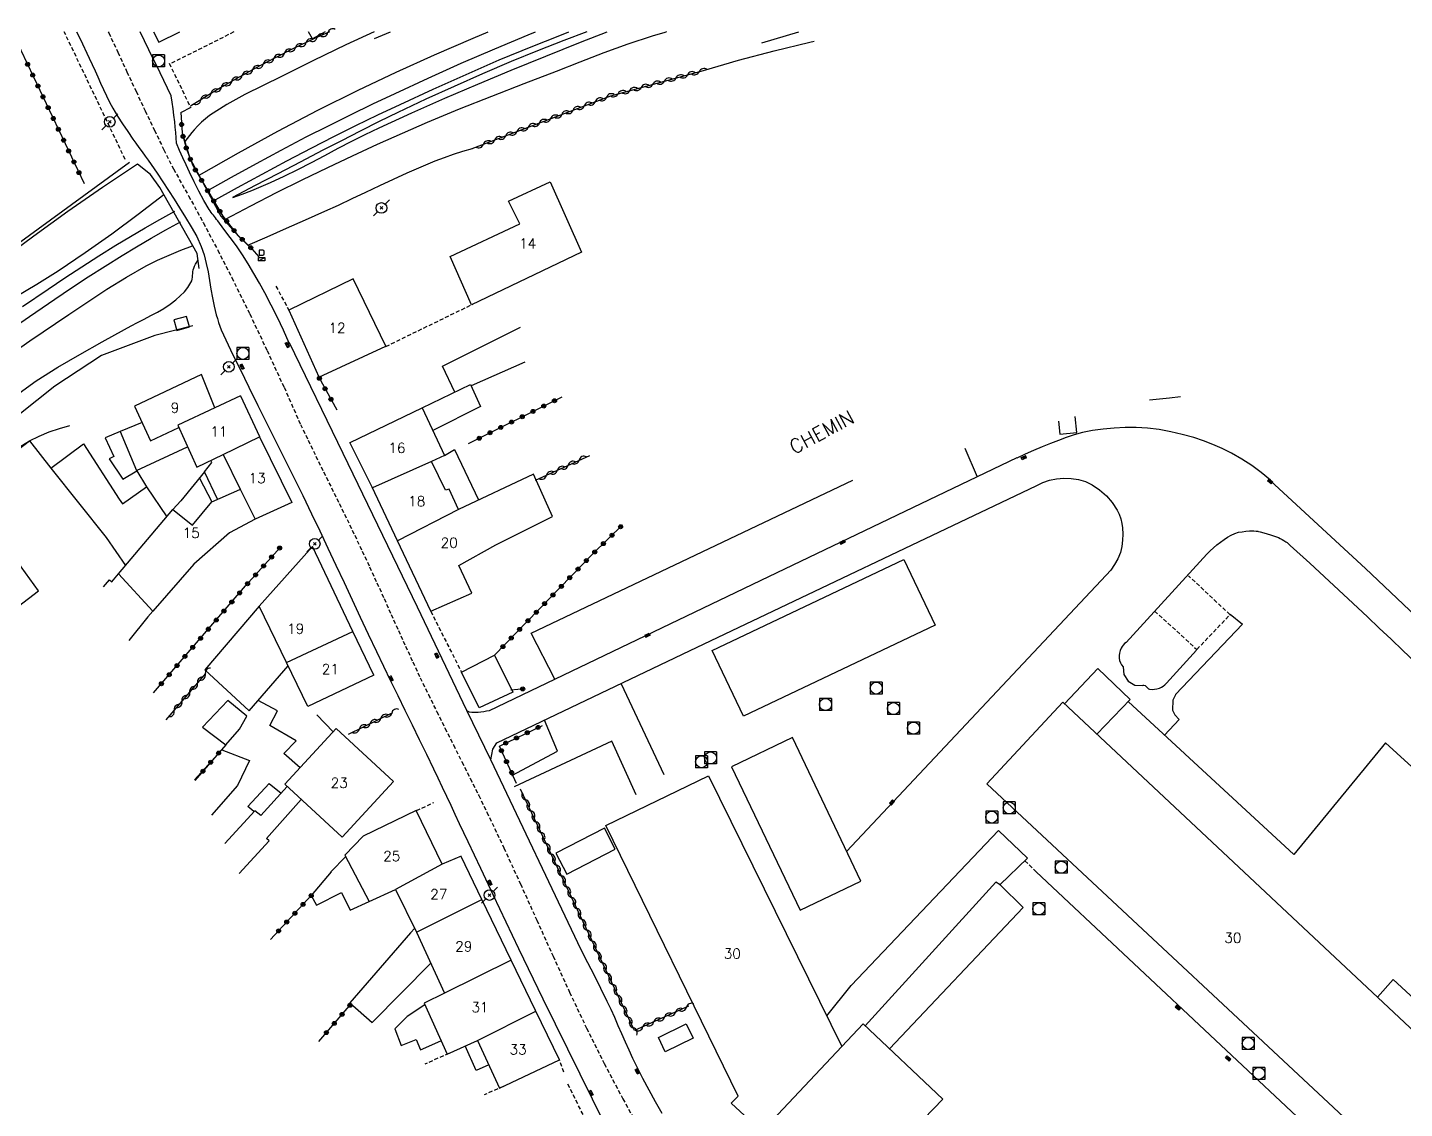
# Model space of a CAD drawing. Header units: millimetres. Extents: x 137000 to 138000, y 152000 to 153001.
# Drawn here: x 137629.4 to 137801.5, y 152865.4 to 153000.6 of the extents above; entities that cross this region are included whole.
import ezdxf
from ezdxf.enums import TextEntityAlignment as Align

# ---------------------------------------------------------------- set-up
doc = ezdxf.new("R2010")
doc.units = ezdxf.units.MM
doc.linetypes.add('DASHED', pattern=[0.75, 0.5, -0.25])
doc.layers.get('0').update_dxf_attribs({"linetype": 'CONTINUOUS'})
for name, color, linetype in [('W0001', 6, 'DASHED'), ('W0006', 2, 'CONTINUOUS'), ('W0008', 7, 'CONTINUOUS'), ('W0014', 7, 'CONTINUOUS'), ('W0017', 7, 'CONTINUOUS'), ('W0020', 2, 'CONTINUOUS'), ('W0101', 7, 'CONTINUOUS'), ('W0104', 1, 'CONTINUOUS'), ('W0112', 1, 'DASHED'), ('W0120', 7, 'CONTINUOUS'), ('W0211', 2, 'CONTINUOUS'), ('W0214', 2, 'CONTINUOUS'), ('W0300', 7, 'CONTINUOUS'), ('W0310', 3, 'CONTINUOUS'), ('W0323', 7, 'CONTINUOUS'), ('W0333', 7, 'CONTINUOUS'), ('W0401', 7, 'CONTINUOUS'), ('W0420', 7, 'CONTINUOUS'), ('W0438', 7, 'CONTINUOUS'), ('W0473', 7, 'CONTINUOUS'), ('W0700', 7, 'CONTINUOUS'), ('W0989', 7, 'CONTINUOUS'), ('W0991', 7, 'CONTINUOUS'), ('W1102', 7, 'CONTINUOUS')]:
    doc.layers.add(name, color=color, linetype=linetype)
doc.styles.get("Standard").update_dxf_attribs({"font": 'romans.shx', "width": 0.85})

# ---------------------------------------------------------------- blocks, each defined once
blk = doc.blocks.new('T420')
for p, q in [((0.75, 0.75), (-0.75, 0.75)), ((-0.75, 0.75), (-0.75, -0.75)), ((0.75, 0.75), (0.75, -0.75)), ((0.75, -0.75), (-0.75, -0.75))]:
    blk.add_line(p, q)
blk.add_ellipse((0, 0), major_axis=(-0.53, 0.53), ratio=1, start_param=3.926991, end_param=10.210176)
blk = doc.blocks.new('T401')
for p, q in [((-0.3, 0.3), (0, 0.3)), ((-0.3, -0.25), (-0.3, 0.3)), ((-0.3, 0.15), (0, 0.15)), ((-0.3, 0), (0, 0)), ((0, 0.3), (0, -0.25)), ((-0.3, -0.15), (0, -0.15)), ((-0.3, -0.25), (-0.3, -0.3)), ((-0.3, -0.3), (0, -0.3)), ((0, -0.3), (0, -0.25))]:
    blk.add_line(p, q)
blk = doc.blocks.new('T473')
for p, q in [((-0.166667, 0.166667), (0.166667, -0.166667)), ((-0.166667, -0.166667), (0.166667, 0.166667)), ((0.500001, 0.500001), (1.000002, 1.000002)), ((-1.000002, -1.000002), (-0.500001, -0.500001))]:
    blk.add_line(p, q)
blk.add_ellipse((0, 0), major_axis=(0.471405, 0.471405), ratio=1, start_param=5.4977871438, end_param=11.780972451)
blk = doc.blocks.new('T438')
for p, q in [((-0.4, 0.2), (0.4, 0.2)), ((-0.4, -0.2), (-0.4, 0.2)), ((0.15, 1.1), (-0.3, 1.1)), ((-0.3, 1.1), (-0.3, 0.5)), ((-0.3, 0.5), (0.15, 0.5)), ((0.3, 0.65), (0.3, 0.95)), ((0.4, 0.2), (0.4, -0.2))]:
    blk.add_line(p, q)
at = {"flags": 128}
for points in [[(-0.4, -0.2), (0.4, 0.2)], [(0.4, -0.2), (-0.4, -0.2)]]:
    blk.add_lwpolyline(points, dxfattribs=at)
for centre, major_axis, start_param, end_param in [((0.15, 0.95), (0.106, -0.106), 0.785398, 2.356194), ((0.15, 0.65), (0.106, 0.106), 3.926991, 5.497787)]:
    blk.add_ellipse(centre, major_axis=major_axis, ratio=1, start_param=start_param, end_param=end_param)
blk = doc.blocks.new('t323o')
at = {"color": 0, "linetype": 'Continuous'}
for radius in [0.25, 0.15]:
    blk.add_circle((0, 0), radius, dxfattribs=at)
blk = doc.blocks.new('t310o')
at = {"color": 0, "linetype": 'Continuous'}
for centre, start, end in [((-0.5, 0.38), 216.8699, 323.1304), ((0.5, -0.37), 36.8699, 143.1303)]:
    blk.add_arc(centre, 0.625, start, end, dxfattribs=at)

msp = doc.modelspace()

# ---------------------------------------------------------------- linework, layer by layer
at = {"layer": 'W0001'}
for points in [[(137639.47, 153000), (137639.52, 152999.9), (137640.66, 152997.46), (137641.79, 152995.02), (137642.93, 152992.58), (137644.07, 152990.14), (137645.23, 152987.71), (137646.41, 152985.28), (137647.61, 152982.88), (137649.51, 152979.51), (137651.35, 152976.13), (137653.15, 152972.72), (137654.91, 152969.28), (137657.15, 152964.74), (137659.32, 152960.17), (137661.44, 152955.57), (137663.49, 152950.94), (137664.45, 152948.95), (137665.41, 152946.97), (137666.39, 152944.99), (137667.36, 152943.01), (137668.34, 152941.04), (137669.31, 152939.06), (137670.27, 152937.07), (137671.22, 152935.08), (137672.14, 152933.11), (137673.05, 152931.13), (137673.94, 152929.15), (137674.83, 152927.17), (137675.73, 152925.18), (137676.63, 152923.2), (137677.54, 152921.23), (137678.46, 152919.26), (137679.48, 152917.15), (137680.52, 152915.04), (137681.56, 152912.94), (137682.62, 152910.85), (137683.67, 152908.75), (137684.72, 152906.66), (137685.77, 152904.55), (137686.8, 152902.45), (137688.93, 152897.97), (137691, 152893.47), (137693.03, 152888.96), (137695.07, 152884.44), (137697.13, 152879.93), (137699.26, 152875.45), (137701.47, 152871.01), (137703.79, 152866.62), (137705.71, 152863.15)], [(137654.96, 152969.35), (137654.91, 152969.28)]]:
    msp.add_lwpolyline(points, dxfattribs=at)
at = {"layer": 'W0006'}
for points in [[(137746.54, 152947.97), (137748.09, 152944.38)], [(137695.31, 152919.08), (137692.35, 152924.81), (137732.56, 152943.96)]]:
    msp.add_lwpolyline(points, dxfattribs=at)
at = {"layer": 'W0008'}
msp.add_lwpolyline([(137687.27, 152909), (137684.29, 152915.15)], dxfattribs=at)
at = {"layer": 'W0014'}
for points in [[(137635.51, 153000), (137635.93, 152999.13), (137637.08, 152996.73), (137637.45, 152995.94), (137637.81, 152995.16), (137638.16, 152994.37), (137638.51, 152993.58), (137638.87, 152992.79), (137639.24, 152992.01), (137639.63, 152991.24), (137640.04, 152990.47), (137640.62, 152989.48), (137641.25, 152988.52), (137641.9, 152987.56), (137642.55, 152986.61), (137642.92, 152986.08), (137643.3, 152985.54), (137643.68, 152985.01), (137644.06, 152984.48), (137644.44, 152983.95), (137644.82, 152983.42), (137645.2, 152982.88), (137645.56, 152982.35), (137646.28, 152981.27), (137647, 152980.19), (137647.69, 152979.09), (137648.37, 152977.99), (137649.1, 152976.82), (137649.84, 152975.65), (137650.52, 152974.44), (137651.09, 152973.17), (137651.44, 152972.13), (137651.72, 152971.07), (137651.94, 152969.99), (137652.13, 152968.92), (137652.3, 152967.84), (137652.48, 152966.77), (137652.69, 152965.7), (137652.96, 152964.64), (137653.1, 152964.16), (137653.25, 152963.68), (137653.41, 152963.21), (137653.59, 152962.74), (137654.14, 152961.49), (137654.73, 152960.26), (137655.34, 152959.05), (137655.95, 152957.83), (137657.05, 152955.57), (137658.17, 152953.31), (137659.29, 152951.05), (137660.42, 152948.8), (137661.54, 152946.55), (137662.66, 152944.29), (137663.77, 152942.03), (137664.87, 152939.77), (137665.9, 152937.62), (137666.92, 152935.47), (137667.93, 152933.32), (137668.94, 152931.16), (137669.94, 152929), (137670.95, 152926.85), (137671.96, 152924.7), (137672.98, 152922.55), (137673.87, 152920.71), (137674.76, 152918.87), (137675.66, 152917.04), (137676.55, 152915.21), (137677.45, 152913.37), (137678.35, 152911.54), (137679.24, 152909.7), (137680.12, 152907.86), (137680.66, 152906.73), (137681.2, 152905.59), (137681.73, 152904.46), (137682.27, 152903.32), (137682.8, 152902.18), (137683.33, 152901.05), (137683.86, 152899.91), (137684.4, 152898.77), (137685.98, 152895.43), (137687.57, 152892.08), (137689.15, 152888.73), (137690.76, 152885.39), (137693.8, 152879.12), (137696.87, 152872.85), (137699.95, 152866.59), (137703.05, 152860.34)], [(137647.33, 152992.03), (137645.94, 152994.9), (137644.55, 152997.76), (137643.46, 153000)], [(137648, 152986.11), (137647.96, 152986.78), (137647.9, 152987.45), (137647.84, 152988.11), (137647.77, 152988.77), (137647.67, 152989.59), (137647.56, 152990.4), (137647.44, 152991.22), (137647.31, 152992.03)], [(137649.78, 152990.57), (137648.48, 152989.89)], [(137662.09, 152961.11), (137661.36, 152962.71), (137660.61, 152964.29), (137659.83, 152965.85), (137659.02, 152967.4), (137658.36, 152968.61), (137657.68, 152969.81), (137656.97, 152970.99), (137656.23, 152972.15), (137655.49, 152973.24), (137654.72, 152974.3), (137653.93, 152975.34), (137653.14, 152976.39), (137653.01, 152976.57), (137652.88, 152976.74), (137652.74, 152976.92), (137652.6, 152977.09), (137652.47, 152977.26), (137652.34, 152977.44), (137652.21, 152977.62), (137652.09, 152977.81), (137651.41, 152978.94), (137650.78, 152980.1), (137650.19, 152981.28), (137649.61, 152982.47), (137649.19, 152983.37), (137648.77, 152984.28), (137648.38, 152985.19), (137648, 152986.11)], [(137684.29, 152915.15), (137678.13, 152928.1), (137668.81, 152947.28), (137662.1, 152961.14)], [(137698.6, 152885.22), (137687.27, 152908.98)], [(137708.7, 152864.76), (137707.89, 152866.22), (137707.08, 152867.69), (137706.29, 152869.16), (137705.53, 152870.66), (137705.04, 152871.66), (137704.58, 152872.68), (137704.12, 152873.69), (137703.67, 152874.72), (137703.23, 152875.74), (137702.78, 152876.76), (137702.32, 152877.78), (137701.85, 152878.79), (137701.06, 152880.41), (137700.25, 152882.02), (137699.43, 152883.63), (137698.6, 152885.22)]]:
    msp.add_lwpolyline(points, dxfattribs=at)
at = {"layer": 'W0017'}
for points in [[(137650.02, 152963.25), (137645.29, 152962.05), (137638.62, 152959.54), (137632.79, 152955.71), (137619.65, 152945.3), (137613.92, 152941.53), (137605, 152933.46), (137591.62, 152920.83), (137581.92, 152910.99), (137577.76, 152905.97), (137577.19, 152901.37), (137577.53, 152896.58), (137578.52, 152894.61)], [(137615.59, 152938.19), (137617.06, 152939.4), (137618.55, 152940.6), (137620.05, 152941.79), (137621.55, 152942.96), (137623.5, 152944.5), (137625.45, 152946.07), (137627.46, 152947.56), (137629.6, 152948.88), (137630.81, 152949.48), (137632.06, 152950.01), (137633.35, 152950.44), (137634.66, 152950.79)], [(137784.77, 152943.98), (137783.61, 152944.91), (137782.41, 152945.78), (137781.16, 152946.58), (137779.87, 152947.32), (137778.73, 152947.9), (137777.56, 152948.42), (137776.37, 152948.88), (137775.16, 152949.28), (137773.73, 152949.69), (137772.29, 152950.02), (137770.84, 152950.28), (137769.37, 152950.46), (137767.98, 152950.54), (137766.59, 152950.53), (137765.21, 152950.46), (137763.83, 152950.35), (137763.18, 152950.27), (137762.53, 152950.17), (137761.88, 152950.05), (137761.24, 152949.9), (137760.23, 152949.61), (137759.23, 152949.28), (137758.25, 152948.93), (137757.27, 152948.56), (137756.2, 152948.13), (137755.13, 152947.69), (137754.08, 152947.22), (137753.04, 152946.73)], [(137753.04, 152946.75), (137721.99, 152931.89), (137687.1, 152915.14)], [(137687.28, 152908.99), (137687.56, 152910.33), (137688.04, 152911.11), (137713.1, 152923.06), (137755.47, 152943.27)], [(137755.47, 152943.27), (137756.28, 152943.66), (137757.13, 152943.95), (137758.02, 152944.13), (137758.92, 152944.2), (137759.83, 152944.17), (137760.74, 152944.03), (137761.62, 152943.78), (137762.46, 152943.39), (137763.4, 152942.77), (137764.24, 152942.02), (137764.97, 152941.17), (137765.59, 152940.23), (137765.85, 152939.7), (137766.04, 152939.14), (137766.16, 152938.56), (137766.24, 152937.98), (137766.29, 152937.22), (137766.28, 152936.45), (137766.19, 152935.68), (137766, 152934.93), (137765.69, 152934.14), (137765.28, 152933.4), (137764.8, 152932.71), (137764.23, 152932.08)], [(137832.12, 152899.61), (137816.33, 152914.23), (137796.62, 152932.92), (137784.78, 152943.86)], [(137776.82, 152934.7), (137777.22, 152935.11), (137777.64, 152935.5), (137778.07, 152935.87), (137778.52, 152936.22), (137778.95, 152936.53), (137779.38, 152936.82), (137779.84, 152937.09), (137780.32, 152937.31), (137780.77, 152937.44), (137781.23, 152937.52), (137781.69, 152937.57), (137782.15, 152937.61), (137782.42, 152937.62), (137782.69, 152937.62), (137782.96, 152937.6), (137783.23, 152937.57)], [(137783.06, 152937.58), (137783.49, 152937.48), (137783.92, 152937.37), (137784.34, 152937.26), (137784.76, 152937.13), (137785.01, 152937.06), (137785.26, 152936.97), (137785.51, 152936.88), (137785.75, 152936.78), (137785.99, 152936.67), (137786.22, 152936.55), (137786.45, 152936.42), (137786.68, 152936.27), (137786.83, 152936.17), (137786.97, 152936.05), (137787.11, 152935.93), (137787.24, 152935.81)], [(137766.7, 152923.67), (137776.82, 152934.7)], [(137787.24, 152935.81), (137789.67, 152933.58), (137792.08, 152931.35), (137794.49, 152929.11), (137796.89, 152926.86), (137798.36, 152925.47), (137799.83, 152924.08), (137801.29, 152922.68), (137802.75, 152921.29)], [(137764.22, 152932.1), (137731.74, 152897.53)], [(137779.73, 152927.21), (137781.27, 152925.95), (137772.89, 152917.16)], [(137766.7, 152923.68), (137766.52, 152923.52), (137766.35, 152923.35), (137766.22, 152923.15), (137766.1, 152922.95), (137765.98, 152922.65), (137765.88, 152922.34), (137765.83, 152922.02), (137765.84, 152921.69), (137765.9, 152921.4), (137766, 152921.12), (137766.15, 152920.86), (137766.34, 152920.64)], [(137771.74, 152918.59), (137775.52, 152922.72)], [(137766.34, 152920.64), (137766.43, 152919.65), (137766.95, 152918.82), (137767.81, 152918.33), (137768.79, 152918.29), (137768.79, 152918.29), (137768.79, 152918.29), (137768.79, 152918.29), (137768.79, 152918.3), (137768.79, 152918.3), (137768.79, 152918.3), (137768.8, 152918.3), (137768.8, 152918.31), (137768.94, 152918.32), (137769.08, 152918.28), (137769.19, 152918.21), (137769.28, 152918.13), (137769.36, 152918.05), (137769.43, 152917.96), (137769.52, 152917.88), (137769.63, 152917.84), (137769.95, 152917.8), (137770.27, 152917.81), (137770.57, 152917.87), (137770.87, 152917.97), (137771.12, 152918.08), (137771.35, 152918.22), (137771.56, 152918.39), (137771.74, 152918.59)], [(137703.57, 152918.49), (137708.92, 152907.15)], [(137772.89, 152917.14), (137772.56, 152916.46), (137772.53, 152915.2), (137772.79, 152914.6), (137773.36, 152914.02), (137771.52, 152912.09)], [(137687.1, 152915.14), (137686.76, 152915.07), (137686.41, 152915), (137686.05, 152914.96), (137685.7, 152914.93), (137685.44, 152914.91), (137685.17, 152914.9), (137684.91, 152914.91), (137684.64, 152914.96), (137684.55, 152914.99), (137684.46, 152915.04), (137684.37, 152915.09), (137684.29, 152915.15)], [(137689.93, 152907.03), (137695.62, 152910.08), (137694, 152913.95)], [(137705.48, 152904.63), (137702.4, 152911.33), (137690.2, 152905.61)]]:
    msp.add_lwpolyline(points, dxfattribs=at)
at = {"layer": 'W0020'}
msp.add_lwpolyline([(137758.24, 152951.32), (137758.41, 152949.7), (137760.54, 152949.93), (137760.33, 152951.92)], dxfattribs=at)
at = {"layer": 'W0101'}
for points in [[(137645.13, 153000), (137645.77, 152998.72)], [(137645.77, 152998.72), (137648.42, 153000)], [(137665.78, 152956.83), (137674.17, 152960.7), (137670.08, 152969.15), (137662.04, 152965.23)], [(137662.04, 152965.23), (137665.8, 152956.86)], [(137652.78, 152953), (137651.13, 152957.16), (137642.73, 152953.21), (137644.76, 152948.89), (137648.27, 152950.55)], [(137655.99, 152954.49), (137652.78, 152953)], [(137655.99, 152954.5), (137658.39, 152949.4), (137658.38, 152949.39)], [(137669.7, 152948.69), (137678.69, 152953.01), (137681.51, 152947.03), (137679.89, 152946.31)], [(137648.14, 152950.83), (137650.53, 152945.57), (137653.81, 152947.17)], [(137658.38, 152949.39), (137662.4, 152941.17)], [(137672.46, 152943.08), (137669.68, 152948.69)], [(137653.81, 152947.17), (137655.96, 152942.83)], [(137683.25, 152940.31), (137682.08, 152942.84), (137681.62, 152942.7), (137679.89, 152946.31)], [(137679.77, 152927.57), (137684.9, 152929.82), (137683.27, 152933.31), (137687.91, 152935.87), (137695.01, 152939.43), (137692.63, 152944.71), (137683.23, 152940.3)], [(137640.75, 152932.25), (137647.55, 152940.3), (137650.01, 152938.35), (137652.39, 152941.25), (137655.9, 152942.8)], [(137675.63, 152936.36), (137672.46, 152943.08)], [(137662.4, 152941.17), (137657.84, 152939.08), (137657.82, 152939.07)], [(137657.82, 152939.07), (137654.61, 152937.39), (137650.15, 152933.45), (137645.03, 152927.58)], [(137679.77, 152927.57), (137675.63, 152936.36)], [(137665, 152935.67), (137658.33, 152928.19), (137651.55, 152920.25), (137657.07, 152915.11), (137661.94, 152920.74)], [(137670.02, 152925.02), (137665, 152935.67)], [(137645.03, 152927.58), (137640.75, 152932.25)], [(137672.66, 152919.58), (137670.02, 152925.02)], [(137672.66, 152919.58), (137664.41, 152915.65), (137661.76, 152921.17)], [(137667.97, 152912.92), (137661.54, 152905.95), (137668.7, 152899.33), (137675.14, 152906.3)], [(137675.14, 152906.3), (137667.97, 152912.92)], [(137721.18, 152862.53), (137717.33, 152866.06), (137718.23, 152866.93), (137701.67, 152900.8), (137714.5, 152906.98), (137731.16, 152873.13)], [(137681.2, 152895.96), (137677.97, 152902.64), (137671.33, 152899.45), (137669.05, 152897.09), (137672.07, 152891.29), (137675.39, 152892.79)], [(137683.6, 152896.93), (137681.2, 152895.96)], [(137686.18, 152891.52), (137683.59, 152896.91)], [(137675.39, 152892.79), (137678.01, 152887.43)], [(137689.83, 152883.94), (137686.18, 152891.52)], [(137678.01, 152887.43), (137681.49, 152879.83)], [(137692.88, 152877.64), (137689.83, 152883.94)], [(137681.49, 152879.82), (137678.96, 152878.56), (137681.82, 152872.18), (137685.62, 152873.91)], [(137695.89, 152871.49), (137692.88, 152877.64)], [(137731.16, 152873.13), (137733.84, 152875.97), (137743.81, 152866.57), (137741.43, 152864.11), (137749.64, 152856.41)], [(137685.62, 152873.91), (137688.36, 152867.93), (137695.89, 152871.49)]]:
    msp.add_lwpolyline(points, dxfattribs=at)
for points in [[(137698.61, 152972.47), (137684.89, 152965.9), (137682.19, 152971.93), (137690.91, 152976.03), (137689.49, 152978.86), (137694.72, 152981.25)], [(137801.43, 152857.3), (137749.29, 152906), (137758.78, 152916.19), (137810.84, 152867.41)]]:
    msp.add_lwpolyline(points, close=True, dxfattribs=at)
at = {"layer": 'W0104'}
for points in [[(137666.59, 153000), (137665, 152999.14), (137664.51, 153000)], [(137682.77, 152954.97), (137681.23, 152958.2), (137690.98, 152963.09)], [(137691.55, 152958.73), (137684.82, 152955.74)], [(137678.69, 152953.01), (137684.74, 152955.92), (137686, 152953.16), (137680.02, 152950.18)], [(137643.68, 152951.19), (137640.95, 152950.04), (137639.06, 152949.26), (137640.15, 152946.92), (137639.58, 152946.63), (137641.29, 152944.08), (137643.04, 152945.11), (137644.25, 152943.13), (137646.77, 152939.38)], [(137640.95, 152950.04), (137642.98, 152945.16), (137649.38, 152948.11)], [(137621.39, 152942.64), (137629.63, 152948.88), (137632.29, 152945.45), (137636.36, 152948.52), (137640.83, 152941.58), (137641.26, 152940.99), (137644.25, 152943.13)], [(137653.11, 152941.57), (137651.51, 152945), (137652.39, 152946.19), (137652.3, 152946.44)], [(137681.51, 152947.03), (137682.75, 152947.78), (137685.76, 152941.49)], [(137632.29, 152945.45), (137639.19, 152936.78), (137641.63, 152933.29)], [(137651.51, 152945), (137648.55, 152941.38), (137647.55, 152940.3)], [(137650.86, 152944.21), (137652.42, 152941.27)], [(137620.02, 152916.18), (137619.71, 152916.36), (137623.21, 152921.15), (137627.12, 152926.15), (137628.23, 152928.2), (137630.76, 152930.12), (137625.29, 152937.61), (137621.39, 152942.64)], [(137638.86, 152930.62), (137639.6, 152931.51), (137639.91, 152931.25), (137640.75, 152932.25)], [(137645.03, 152927.58), (137644.4, 152926.86), (137642.02, 152923.93)], [(137661.76, 152921.17), (137658.33, 152928.19)], [(137683.62, 152919.97), (137687.75, 152922.07), (137690.06, 152917.45), (137685.85, 152915.49)], [(137758.99, 152915.99), (137763.18, 152920.42), (137767.21, 152916.55), (137763.05, 152912.19)], [(137685.85, 152915.49), (137683.62, 152919.97)], [(137663.44, 152908.01), (137661.42, 152909.79), (137662.96, 152911.38), (137659.65, 152913.27), (137660.63, 152915.11), (137658.19, 152916.41)], [(137667.59, 152912.51), (137665.52, 152914.63)], [(137650.26, 152906.51), (137653.64, 152910.24), (137657.14, 152908.9), (137655.62, 152905.8), (137652.36, 152902.08)], [(137661.83, 152905.66), (137658.53, 152902.02), (137657.77, 152902.63), (137654.05, 152898.52)], [(137657.68, 152902.52), (137656.9, 152903.17), (137659.56, 152906.03), (137661.07, 152904.82)], [(137655.82, 152894.77), (137659.56, 152898.87), (137659.24, 152899.14), (137663.59, 152904.05)], [(137729.29, 152876.97), (137732.32, 152880.79), (137750.76, 152900.17), (137754.39, 152896.7), (137750.94, 152893.36), (137750.96, 152893.38), (137753.83, 152890.52), (137737.12, 152872.87)], [(137669.15, 152896.89), (137667.28, 152894.99), (137667.31, 152894.97), (137664.84, 152892.03), (137665.5, 152890.83), (137668.64, 152892.39), (137669.72, 152890.21), (137672.07, 152891.29)], [(137750.96, 152893.38), (137750.42, 152893.69), (137734.1, 152875.72)], [(137677.77, 152887.94), (137677.24, 152887.35), (137669.68, 152878.63), (137672.47, 152876.16), (137679.78, 152883.57)], [(137798.12, 152879.33), (137800.08, 152881.54), (137805.97, 152876.12)], [(137679.04, 152878.37), (137676.81, 152876.89), (137675.29, 152875.37), (137676.08, 152873.29), (137677.95, 152874.03), (137678.5, 152872.75), (137681.06, 152873.87)], [(137687.02, 152870.84), (137685.46, 152870.16), (137684.1, 152873.22)]]:
    msp.add_lwpolyline(points, dxfattribs=at)
for points in [[(137714.95, 152922.67), (137738.91, 152934.04), (137742.82, 152925.81), (137718.86, 152914.44)], [(137654.16, 152910.85), (137655.89, 152912.81), (137656.79, 152914.46), (137654.41, 152916.42), (137651.26, 152913.08)], [(137717.37, 152908.13), (137725.95, 152890.2), (137733.56, 152893.84), (137724.99, 152911.77)], [(137701.49, 152900.44), (137695.43, 152897.33), (137696.78, 152894.7), (137702.84, 152897.81)], [(137708.24, 152874.29), (137711.72, 152875.97), (137712.58, 152874.18), (137709.1, 152872.5)]]:
    msp.add_lwpolyline(points, close=True, dxfattribs=at)
at = {"layer": 'W0112'}
for points in [[(137641.58, 152984.07), (137633.97, 153000)], [(137655.17, 153000), (137647.15, 152995.98)], [(137647.08, 152996.08), (137649.76, 152990.56)], [(137660.42, 152968.22), (137662.04, 152965.23)], [(137674.17, 152960.68), (137685.04, 152965.97)], [(137770.28, 152927.59), (137775.56, 152922.79), (137779.7, 152927.14), (137774.51, 152932.01)], [(137679.77, 152927.57), (137683.62, 152919.97)], [(137678, 152902.64), (137680.15, 152903.66)], [(137754.07, 152896.37), (137755.46, 152895.01)], [(137682.05, 152872.29), (137679.05, 152870.94)], [(137696.42, 152869.94), (137695.89, 152871.49)], [(137688.84, 152868.16), (137686.46, 152867.1)], [(137705.82, 152850.52), (137696.88, 152868.55)]]:
    msp.add_lwpolyline(points, dxfattribs=at)
at = {"layer": 'W0120'}
for points in [[(137648.93, 152986.69), (137649.65, 152984.23), (137653.54, 152976.97), (137655.3, 152974.95), (137656.93, 152973.37)], [(137650.82, 152970.41), (137650.56, 152972.28), (137645.92, 152980.56), (137644.75, 152982.17), (137643.12, 152983.49)]]:
    msp.add_lwpolyline(points, dxfattribs=at)
at = {"layer": 'W0211'}
for points in [[(137672.72, 153000), (137669.16, 152998.37), (137665.12, 152996.42), (137661.1, 152994.42), (137658.81, 152993.29), (137656.52, 152992.16), (137654.27, 152990.94), (137652.12, 152989.54), (137651.61, 152989.14), (137651.12, 152988.71), (137650.66, 152988.25), (137650.22, 152987.78), (137649.9, 152987.43), (137649.6, 152987.06), (137649.32, 152986.68), (137649.05, 152986.29)], [(137699.28, 153000), (137696.43, 152998.92), (137693.11, 152997.63), (137689.82, 152996.29), (137686.25, 152994.77), (137682.7, 152993.2), (137679.17, 152991.59), (137675.66, 152989.94), (137673.31, 152988.79), (137670.96, 152987.61), (137668.63, 152986.4), (137666.3, 152985.2), (137663.47, 152983.74), (137660.65, 152982.27), (137657.83, 152980.79), (137655.01, 152979.3)], [(137713.86, 152995.17), (137718.27, 152996.46), (137722.71, 152997.64), (137727.16, 152998.74), (137727.7, 152998.86)], [(137656.93, 152973.36), (137659.33, 152974.4), (137661.73, 152975.45), (137664.13, 152976.51), (137666.52, 152977.58), (137668.25, 152978.36), (137669.97, 152979.17), (137671.68, 152979.98), (137673.4, 152980.8), (137675.12, 152981.6), (137676.85, 152982.39), (137678.59, 152983.15), (137680.35, 152983.87), (137681.49, 152984.3), (137682.64, 152984.7), (137683.8, 152985.08), (137684.98, 152985.42)], [(137643.11, 152983.48), (137638.74, 152980.55), (137634.42, 152977.55), (137630.14, 152974.48), (137625.91, 152971.35)], [(137627.39, 152954.18), (137630.44, 152956.37), (137633.14, 152958.09), (137635.92, 152959.69), (137638.72, 152961.24), (137641.5, 152962.81), (137642.31, 152963.26), (137643.13, 152963.69), (137643.96, 152964.11), (137644.78, 152964.53), (137645.6, 152964.97), (137646.41, 152965.44), (137647.19, 152965.96), (137647.93, 152966.52), (137648.47, 152966.99), (137648.98, 152967.49), (137649.43, 152968.05), (137649.8, 152968.67), (137649.89, 152968.88), (137649.95, 152969.11), (137649.98, 152969.34), (137650, 152969.56), (137650.02, 152969.79), (137650.04, 152970.02), (137650.08, 152970.24), (137650.15, 152970.46), (137650.25, 152970.72), (137650.37, 152970.96), (137650.52, 152971.2), (137650.67, 152971.42)], [(137769.63, 152953.99), (137772.14, 152954.26), (137773.53, 152954.41)]]:
    msp.add_lwpolyline(points, dxfattribs=at)
at = {"layer": 'W0214'}
for points in [[(137650.84, 152982.11), (137655.73, 152984.9), (137660.66, 152987.61), (137665.65, 152990.21), (137670.69, 152992.73), (137675.44, 152994.99), (137680.23, 152997.16), (137685.07, 152999.23), (137686.97, 153000)], [(137709.27, 153000), (137709.06, 152999.94), (137707.46, 152999.48), (137704.42, 152998.47), (137701.41, 152997.37), (137698.42, 152996.22), (137695.44, 152995.07), (137691.4, 152993.52), (137687.37, 152991.95), (137683.35, 152990.33), (137679.35, 152988.67), (137676.21, 152987.31), (137673.08, 152985.92), (137669.97, 152984.49), (137666.88, 152983.03), (137663.65, 152981.47), (137660.45, 152979.87), (137657.26, 152978.23), (137654.09, 152976.57)], [(137655.03, 152979.29), (137656.22, 152979.72), (137657.4, 152980.17), (137658.57, 152980.66), (137659.74, 152981.16), (137661.46, 152981.97), (137663.17, 152982.81), (137664.86, 152983.68), (137666.54, 152984.56), (137668.22, 152985.45), (137669.91, 152986.33), (137671.6, 152987.19), (137673.31, 152988.01), (137677.41, 152989.89), (137681.53, 152991.71), (137685.67, 152993.48), (137689.82, 152995.21), (137694.16, 152996.98), (137698.51, 152998.72), (137701.84, 153000)], [(137646.42, 152979.65), (137643.18, 152977.16), (137639.9, 152974.73), (137636.56, 152972.38), (137633.18, 152970.09), (137630.55, 152968.43), (137627.87, 152966.86)]]:
    msp.add_lwpolyline(points, dxfattribs=at)
at = {"layer": 'W0300'}
for points in [[(137672.75, 152999.18), (137674.75, 153000)], [(137721.15, 152998.66), (137725.79, 153000)], [(137642.11, 152983.68), (137606.74, 152957.88)]]:
    msp.add_lwpolyline(points, dxfattribs=at)
at = {"layer": 'W0310'}
for points in [[(137667.11, 153000), (137665.17, 152999.13), (137662.7, 152997.96), (137660.26, 152996.73), (137657.85, 152995.46), (137655.45, 152994.15), (137654.01, 152993.32), (137652.58, 152992.48), (137651.16, 152991.61), (137649.76, 152990.71)], [(137684.96, 152985.41), (137702.31, 152992.03), (137713.86, 152995.17)], [(137692.89, 152943.94), (137699.65, 152947.06)], [(137646.72, 152914), (137651.66, 152919.77)], [(137669.51, 152912.2), (137675.05, 152914.91)], [(137711.99, 152878.18), (137705.26, 152875.14), (137691.02, 152905.33)]]:
    msp.add_lwpolyline(points, dxfattribs=at)
at = {"layer": 'W0323'}
for points in [[(137627.47, 153000), (137628.53, 152997.74), (137636.44, 152981.05)], [(137648.52, 152989.92), (137648.69, 152987.4), (137649.21, 152985.49), (137650.02, 152983.31), (137653.77, 152976.96), (137655.68, 152974.57), (137657.42, 152972.88), (137658.27, 152971.89)], [(137665.77, 152956.84), (137668.03, 152952.77)], [(137684.51, 152948.55), (137696.2, 152954.36)], [(137703.76, 152938.38), (137700.03, 152934.73), (137687.75, 152922.07)], [(137645.12, 152917.37), (137656.64, 152930.74), (137660.98, 152935.57)], [(137691.54, 152917.89), (137689.78, 152917.71)], [(137690.51, 152906.05), (137688.36, 152910.69), (137693.75, 152913.3)], [(137654.14, 152910.85), (137650.3, 152906.43)], [(137664.84, 152892.03), (137659.73, 152886.51)], [(137665.77, 152873.76), (137669.84, 152878.49)]]:
    msp.add_lwpolyline(points, dxfattribs=at)
at = {"layer": 'W0333'}
for points in [[(137624.83, 152958.02), (137629.67, 152961.38), (137634.54, 152964.67), (137636.91, 152966.26), (137639.3, 152967.83), (137641.73, 152969.34), (137644.22, 152970.74), (137645.63, 152971.45), (137647.06, 152972.11), (137648.52, 152972.72), (137649.99, 152973.28)], [(137826.89, 152885.8), (137799.12, 152911.1), (137787.7, 152897.15), (137766.97, 152916.29)], [(137755.46, 152894.99), (137790.11, 152862.49), (137772, 152842.87)]]:
    msp.add_lwpolyline(points, dxfattribs=at)
at = {"layer": 'W0420'}
msp.add_lwpolyline([(137648.04, 152962.68), (137649.6, 152963.12), (137649.23, 152964.43), (137647.67, 152963.99)], close=True, dxfattribs=at)
at = {"layer": 'W0700'}
for points in [[(137651.81, 152980.13), (137654.88, 152981.86), (137657.98, 152983.56), (137661.09, 152985.23), (137664.22, 152986.87), (137666.98, 152988.27), (137669.74, 152989.65), (137672.53, 152991), (137675.33, 152992.32), (137679.45, 152994.22), (137683.6, 152996.08), (137687.77, 152997.89), (137691.96, 152999.63), (137692.89, 153000)], [(137652.55, 152978.83), (137655.61, 152980.55), (137658.69, 152982.24), (137661.79, 152983.9), (137664.91, 152985.53), (137667.65, 152986.93), (137670.41, 152988.3), (137673.17, 152989.64), (137675.96, 152990.95), (137680.07, 152992.85), (137684.2, 152994.7), (137688.35, 152996.51), (137692.53, 152998.24), (137695.69, 152999.49), (137697.05, 153000)], [(137628.76, 152965.67), (137631.93, 152967.83), (137634.03, 152969.24), (137636.14, 152970.63), (137638.27, 152972), (137640.42, 152973.34), (137642.23, 152974.44), (137644.07, 152975.52), (137645.91, 152976.57), (137647.77, 152977.6)], [(137626.48, 152962.26), (137629.62, 152964.44), (137632.77, 152966.58), (137634.85, 152967.99), (137636.95, 152969.37), (137639.07, 152970.73), (137641.2, 152972.07), (137643, 152973.15), (137644.82, 152974.22), (137646.65, 152975.26), (137648.49, 152976.28)]]:
    msp.add_lwpolyline(points, dxfattribs=at)
at = {"layer": 'W1102'}
for points in [[(137652.78, 152953), (137648.14, 152950.83)], [(137653.81, 152947.17), (137658.38, 152949.39)], [(137679.89, 152946.31), (137672.51, 152943)], [(137655.96, 152942.83), (137657.82, 152939.07)], [(137683.23, 152940.3), (137675.63, 152936.36)], [(137661.76, 152921.17), (137670.02, 152925.02)], [(137681.2, 152895.96), (137675.39, 152892.79)], [(137678.01, 152887.43), (137686.18, 152891.52)], [(137689.83, 152883.94), (137681.49, 152879.82)], [(137685.62, 152873.91), (137692.91, 152877.58)], [(137721.18, 152862.53), (137731.16, 152873.13)]]:
    msp.add_lwpolyline(points, dxfattribs=at)

# ---------------------------------------------------------------- block references
at = {"layer": 'W0310'}
for p, rotation in [((137665.56, 152999.3), 204.0962905873738), ((137666.93, 152999.92), 204.0962905873738), ((137661.5, 152997.35), 206.6942520401103), ((137662.85, 152998.03), 205.4389916938421), ((137664.2, 152998.67), 205.4389916938421), ((137658.84, 152995.98), 207.7842400662598), ((137660.16, 152996.68), 207.7842400662598), ((137654.89, 152993.82), 209.632105770086), ((137656.2, 152994.55), 208.7089028957941), ((137657.51, 152995.27), 208.7089028957941), ((137710.44, 152994.24), 15.20938379686508), ((137711.89, 152994.64), 15.20938379686508), ((137713.34, 152995.03), 15.20938379686508), ((137652.3, 152992.31), 211.6125787292006), ((137653.59, 152993.08), 210.6223447336581), ((137703.2, 152992.28), 15.20938379686508), ((137704.65, 152992.67), 15.20938379686508), ((137706.1, 152993.06), 15.20938379686508), ((137707.55, 152993.46), 15.20938379686508), ((137708.99, 152993.85), 15.20938379686508), ((137651.02, 152991.52), 212.602807756897), ((137698.97, 152990.76), 20.88864627336111), ((137700.37, 152991.3), 20.88864627336111), ((137701.77, 152991.83), 20.88864627336111), ((137694.77, 152989.16), 20.88864627336111), ((137696.17, 152989.69), 20.88864627336111), ((137697.57, 152990.23), 20.88864627336111), ((137689.16, 152987.02), 20.88864627336111), ((137690.56, 152987.55), 20.88864627336111), ((137691.97, 152988.09), 20.88864627336111), ((137693.37, 152988.62), 20.88864627336111), ((137686.36, 152985.95), 20.88864627336111), ((137687.76, 152986.48), 20.88864627336111), ((137696.97, 152945.83), 24.79303110693118), ((137698.33, 152946.46), 24.79303110693118), ((137694.25, 152944.57), 24.79303110693118), ((137695.61, 152945.2), 24.79303110693118), ((137651.6, 152919.7), 49.46765091163673), ((137650.62, 152918.56), 49.46765091163673), ((137648.67, 152916.28), 49.46765091163673), ((137649.65, 152917.42), 49.46765091163673), ((137647.7, 152915.14), 49.46765091163673), ((137674.9, 152914.84), 26.02842593649253), ((137670.86, 152912.86), 26.02842593649253), ((137672.21, 152913.52), 26.02842593649253), ((137673.55, 152914.18), 26.02842593649253), ((137691.66, 152903.98), 115.2607788450854), ((137692.3, 152902.62), 115.2607788450854), ((137692.94, 152901.26), 115.2607788450854), ((137693.58, 152899.91), 115.2607788450854), ((137694.22, 152898.55), 115.2607788450854), ((137694.86, 152897.19), 115.2607788450854), ((137695.5, 152895.84), 115.2607788450854), ((137696.14, 152894.48), 115.2607788450854), ((137696.78, 152893.12), 115.2607788450854), ((137697.42, 152891.77), 115.2607788450854), ((137698.06, 152890.41), 115.2607788450854), ((137698.7, 152889.05), 115.2607788450854), ((137699.34, 152887.7), 115.2607788450854), ((137699.98, 152886.34), 115.2607788450854), ((137700.62, 152884.98), 115.2607788450854), ((137701.26, 152883.63), 115.2607788450854), ((137701.9, 152882.27), 115.2607788450854), ((137702.54, 152880.91), 115.2607788450854), ((137703.18, 152879.56), 115.2607788450854), ((137703.82, 152878.2), 115.2607788450854), ((137704.46, 152876.84), 115.2607788450854), ((137709.02, 152876.84), 204.2595965544181), ((137710.39, 152877.45), 204.2595965544181), ((137711.75, 152878.07), 204.2595965544181), ((137705.1, 152875.49), 115.2607788450854), ((137706.28, 152875.6), 204.2595965544181), ((137707.65, 152876.22), 204.2595965544181)]:
    msp.add_blockref('t310o', p, dxfattribs=dict(at, rotation=rotation))
at = {"layer": 'W0323'}
for p, rotation in [((137629.38, 152995.96), 295.3576880533747), ((137630.02, 152994.6), 295.3576880533747), ((137630.66, 152993.25), 295.3576880533747), ((137631.3, 152991.89), 295.3576880533747), ((137631.95, 152990.54), 295.3576880533747), ((137632.59, 152989.18), 295.3576880533747), ((137633.23, 152987.83), 295.3576880533747), ((137648.62, 152988.43), 273.6642961314071), ((137633.87, 152986.47), 295.3576880533747), ((137648.81, 152986.94), 285.392311244482), ((137649.21, 152985.5), 285.392311244482), ((137634.51, 152985.12), 295.3576880533747), ((137635.16, 152983.76), 295.3576880533747), ((137649.73, 152984.09), 290.2187777222181), ((137635.8, 152982.41), 295.3576880533747), ((137650.36, 152982.74), 300.6187418257034), ((137651.12, 152981.44), 300.6187418257034), ((137651.88, 152980.15), 300.6187418257034), ((137652.65, 152978.86), 300.6187418257034), ((137653.41, 152977.57), 300.6187418257034), ((137654.27, 152976.34), 308.6276885156057), ((137655.2, 152975.17), 308.6276885156057), ((137656.21, 152974.06), 315.7848246033381), ((137657.28, 152973.02), 315.7848246033381), ((137665.85, 152956.7), 298.9732418972926), ((137666.57, 152955.39), 298.9732418972926), ((137667.3, 152954.08), 298.9732418972926), ((137693.91, 152953.22), 26.44132020150596), ((137695.25, 152953.89), 26.44132020150596), ((137689.88, 152951.22), 26.44132020150596), ((137691.22, 152951.89), 26.44132020150596), ((137692.56, 152952.55), 26.44132020150596), ((137687.19, 152949.88), 26.44132020150596), ((137688.53, 152950.55), 26.44132020150596), ((137685.85, 152949.21), 26.44132020150596), ((137703.51, 152938.13), 224.4038983039184), ((137701.36, 152936.03), 224.4038983039184), ((137702.44, 152937.08), 224.4038983039184), ((137659.89, 152934.35), 48.02392409187127), ((137660.89, 152935.47), 48.02392409187127), ((137699.24, 152933.91), 225.8733436290704), ((137700.29, 152934.98), 224.4038983039184), ((137657.88, 152932.12), 48.02392409187127), ((137658.88, 152933.24), 48.02392409187127), ((137698.2, 152932.84), 225.8733436290704), ((137656.88, 152931.01), 48.02392409187127), ((137696.11, 152930.68), 225.8733436290704), ((137697.15, 152931.76), 225.8733436290704), ((137654.91, 152928.74), 49.26250433095166), ((137655.89, 152929.87), 49.26250433095166), ((137695.06, 152929.61), 225.8733436290704), ((137653.93, 152927.6), 49.26250433095166), ((137692.98, 152927.45), 225.8733436290704), ((137694.02, 152928.53), 225.8733436290704), ((137651.98, 152925.33), 49.26250433095166), ((137652.96, 152926.46), 49.26250433095166), ((137690.89, 152925.3), 225.8733436290704), ((137691.93, 152926.38), 225.8733436290704), ((137651, 152924.19), 49.26250433095166), ((137689.84, 152924.22), 225.8733436290704), ((137649.04, 152921.92), 49.26250433095166), ((137650.02, 152923.05), 49.26250433095166), ((137688.8, 152923.15), 225.8733436290704), ((137648.06, 152920.78), 49.26250433095166), ((137646.1, 152918.51), 49.26250433095166), ((137647.08, 152919.64), 49.26250433095166), ((137691.28, 152917.86), 185.9105888532223), ((137690.5, 152911.73), 25.80793883602993), ((137691.85, 152912.38), 25.80793883602993), ((137693.2, 152913.04), 25.80793883602993), ((137653.25, 152909.83), 229.0266948244936), ((137688.62, 152910.13), 114.88228067366), ((137689.15, 152911.08), 25.80793883602993), ((137652.27, 152908.7), 229.0266948244936), ((137689.25, 152908.77), 114.88228067366), ((137651.29, 152907.57), 229.0266948244936), ((137689.88, 152907.41), 114.88228067366), ((137663.81, 152890.91), 227.178620633401), ((137664.83, 152892.01), 227.178620633401), ((137662.79, 152889.81), 227.178620633401), ((137660.75, 152887.61), 227.178620633401), ((137661.77, 152888.71), 227.178620633401), ((137668.7, 152877.17), 49.24337004467686), ((137669.68, 152878.3), 49.24337004467686), ((137667.72, 152876.03), 49.24337004467686), ((137666.74, 152874.9), 49.24337004467686)]:
    msp.add_blockref('t323o', p, dxfattribs=dict(at, rotation=rotation))
at = {"layer": 'W0401'}
for p, rotation in [((137661.99, 152960.95), 25.81772255414201), ((137656.06, 152958.07), 206.0805669027388), ((137753.88, 152946.91), 114.8880065389872), ((137784.62, 152943.69), 228.600151388756), ((137731.31, 152936.07), 297.2545969632721), ((137706.93, 152924.44), 296.3643501068526), ((137680.68, 152922.1), 25.42501399762296), ((137674.69, 152919.08), 205.9437991947985), ((137737.54, 152903.57), 317.1058997481322), ((137687.03, 152893.54), 205.3011057146569), ((137773.07, 152877.87), 230.8843305717484), ((137779.58, 152871.76), 46.79643002378274), ((137705.74, 152870.12), 26.78465877456238), ((137699.67, 152867.24), 206.2729050297663)]:
    msp.add_blockref('T401', p, dxfattribs=dict(at, rotation=rotation))
at = {"layer": 'W0420'}
for p in [(137645.76, 152996.37), (137656.3, 152959.81), (137735.48, 152917.97), (137729.13, 152915.92), (137737.63, 152915.4), (137740.13, 152912.96), (137713.64, 152908.76), (137714.76, 152909.23), (137752.11, 152902.98), (137749.91, 152901.84), (137758.61, 152895.57), (137755.8, 152890.35), (137781.99, 152873.54), (137783.31, 152869.79)]:
    msp.add_blockref('T420', p, dxfattribs=at)
at = {"layer": 'W0438'}
msp.add_blockref('T438', (137658.64, 152971.6), dxfattribs=at)
at = {"layer": 'W0473'}
for p in [(137639.64, 152988.77), (137673.61, 152977.99), (137654.53, 152958.13), (137665.27, 152935.99), (137687.12, 152892.09)]:
    msp.add_blockref('T473', p, dxfattribs=at)

# ---------------------------------------------------------------- texts
at = {"layer": 'W0989'}
msp.add_text('CHEMIN', height=1.75, rotation=28.3194, dxfattribs=at).set_placement((137728.63, 152949.98), align=Align.MIDDLE_CENTER)
at = {"layer": 'W0991'}
for s, p in [('14', (137691.9, 152973.57)), ('12', (137668.06, 152962.99)), ('9', (137647.8, 152953.02)), ('11', (137653.3, 152950.04)), ('16', (137675.55, 152948)), ('13', (137658.08, 152944.23)), ('18', (137678.03, 152941.33)), ('15', (137649.83, 152937.37)), ('20', (137682.09, 152936.14)), ('19', (137662.89, 152925.39)), ('21', (137667.23, 152920.34)), ('23', (137668.34, 152906.12)), ('25', (137674.91, 152896.96)), ('27', (137680.78, 152892.18)), ('29', (137683.91, 152885.67)), ('30', (137780.06, 152886.74)), ('30', (137717.48, 152884.76)), ('31', (137685.93, 152878.06)), ('33', (137690.7, 152872.78))]:
    msp.add_text(s, height=1.25, dxfattribs=at).set_placement(p, align=Align.MIDDLE_CENTER)

doc.saveas('drawing.dxf')
